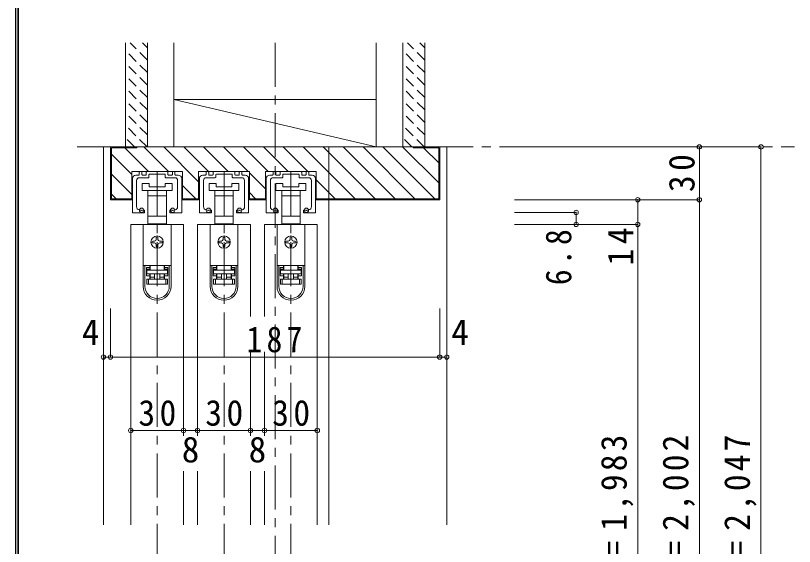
# Model space of a CAD drawing. Units: millimetres at full size, sheet at 1:5; details may follow other scales. Extents: x -957 to 993, y -689 to 708.
# Drawn here: x -957.2 to -514.8, y -220.4 to 81 of the extents above; entities that cross this region are included whole.
import ezdxf
from ezdxf.enums import TextEntityAlignment as Align

# ---------------------------------------------------------------- set-up
doc = ezdxf.new("R2010")
doc.units = ezdxf.units.MM
doc.header["$LTSCALE"] = 5
doc.header["$PDMODE"] = 32
doc.header["$PDSIZE"] = 2.5
doc.linetypes.add('CHAIN1', pattern=[8, 5, -1, 1, -1])
doc.linetypes.add('DASHED1', pattern=[1.8, 1.2, -0.6])
doc.layers.add('0-B_寸法', color=7, linetype='Continuous', lineweight=9)
doc.layers.add('F-1_枠', color=6, linetype='Continuous', lineweight=9)
doc.styles.add('ＭＳ ゴシック', font='')
doc.styles.get('ＭＳ ゴシック').set_extended_font_data('MS Gothic')

# ---------------------------------------------------------------- blocks, each defined once
blk = doc.blocks.new('01')
at = {"layer": '0-B_寸法'}
for p, q in [((-12, 5.72), (-10.45, 5.72)), ((-10.15, 6.02), (-10.15, 7.42)), ((-8.95, 7.72), (-9.85, 7.72)), ((-8.65, 6.02), (-8.65, 7.42)), ((-6.45, 5.72), (-8.35, 5.72)), ((-6.15, 7.42), (-6.15, 6.02)), ((-5.85, 7.72), (5.85, 7.72)), ((-4.65, 4.52), (-4.65, 5.92)), ((-4.35, 6.22), (-0.3, 6.22)), ((0, 6.52), (-0.3, 6.22)), ((0, 6.52), (0.3, 6.22)), ((4.35, 6.22), (0.3, 6.22)), ((4.65, 4.52), (4.65, 5.92)), ((6.15, 7.42), (6.15, 6.02)), ((6.45, 5.72), (8.35, 5.72)), ((8.65, 6.02), (8.65, 7.42)), ((8.95, 7.72), (9.85, 7.72)), ((10.15, 6.02), (10.15, 7.42)), ((12, 5.72), (10.45, 5.72)), ((-14, 3.72), (-14, -15.48)), ((-11.65, 2.72), (-11.65, -12.157)), ((-10.15, 4.22), (-4.95, 4.22)), ((10.15, 4.22), (4.95, 4.22)), ((11.65, 2.72), (11.65, -12.157)), ((14, 3.72), (14, -15.48)), ((-13.7, -15.78), (-7.45, -15.78)), ((-7.15, -15.48), (-7.15, -14.405)), ((7.15, -15.48), (7.15, -14.405)), ((13.7, -15.78), (7.45, -15.78))]:
    blk.add_line(p, q, dxfattribs=at)
for centre, radius, start, end in [((-12, 3.72), 2, 90, 180), ((-10.45, 6.02), 0.3, 270, 0), ((-9.85, 7.42), 0.3, 90, 180), ((-8.95, 7.42), 0.3, 0, 90), ((-8.35, 6.02), 0.3, 180, 270), ((-6.45, 6.02), 0.3, 270, 0), ((-5.85, 7.42), 0.3, 90, 180), ((-4.95, 4.52), 0.3, 270, 0), ((-4.35, 5.92), 0.3, 90, 180), ((4.35, 5.92), 0.3, 0, 90), ((4.95, 4.52), 0.3, 180, 270), ((5.85, 7.42), 0.3, 0, 90), ((6.45, 6.02), 0.3, 180, 270), ((8.35, 6.02), 0.3, 270, 0), ((8.95, 7.42), 0.3, 90, 180), ((9.85, 7.42), 0.3, 0, 90), ((10.45, 6.02), 0.3, 180, 270), ((12, 3.72), 2, 0, 90), ((-10.15, 2.72), 1.5, 90, 180), ((10.15, 2.72), 1.5, 0, 90), ((-9.65, -12.157), 2, 180, 253.54075), ((9.65, -12.157), 2, 286.45925, 0), ((-13.7, -15.48), 0.3, 180, 270), ((-8.8, -9.28), 5, 253.54075, 284.75682), ((-7.45, -14.405), 0.3, 0, 104.75682), ((-7.45, -15.48), 0.3, 270, 0), ((7.45, -14.405), 0.3, 75.24318, 180), ((7.45, -15.48), 0.3, 180, 270), ((8.8, -9.28), 5, 255.24318, 286.45925), ((13.7, -15.48), 0.3, 270, 0)]:
    blk.add_arc(centre, radius, start, end, dxfattribs=at)
for p in [(-8.8, -14.28), (8.8, -14.28)]:
    blk.add_point(p, dxfattribs=at)

msp = doc.modelspace()

# ---------------------------------------------------------------- linework, layer by layer
at = {"layer": '0-B_寸法'}
for p, q in [((-894.821, 65.558), (-894.821, 6.407)), ((-882.321, 65.558), (-882.321, 6.407)), ((-867.321, 6.407), (-867.321, 65.558)), ((-752.321, 65.558), (-752.321, 6.407)), ((-737.321, 65.558), (-737.321, 6.407)), ((-724.821, 65.558), (-724.821, 6.407)), ((-867.321, 33.407), (-752.321, 33.407)), ((-752.321, 6.407), (-867.321, 33.407)), ((-903.321, -23.593), (-903.321, 6.407)), ((-902.821, 5.907), (-888.321, 5.907)), ((-902.821, -23.093), (-902.821, 5.907)), ((-881.639, -7.593), (-895.139, 5.907)), ((-882.321, 6.407), (-894.821, 6.407)), ((-888.321, 5.907), (-888.321, 6.407)), ((-870.325, -7.593), (-884.325, 6.407)), ((-853.221, -13.384), (-873.011, 6.407)), ((-752.321, 6.407), (-867.321, 6.407)), ((-847.698, -7.593), (-861.698, 6.407)), ((-836.384, -7.593), (-850.384, 6.407)), ((-825.07, -7.593), (-839.07, 6.407)), ((-813.757, -7.593), (-827.757, 6.407)), ((-802.443, -7.593), (-816.443, 6.407)), ((-791.129, -7.593), (-805.129, 6.407)), ((-764.316, -23.093), (-793.816, 6.407)), ((-753.002, -23.093), (-782.502, 6.407)), ((-779.321, 6.407), (-779.321, -208.093)), ((-741.688, -23.093), (-771.188, 6.407)), ((-730.374, -23.093), (-759.874, 6.407)), ((-719.061, -23.093), (-748.561, 6.407)), ((-724.821, 6.407), (-737.321, 6.407)), ((-716.821, -14.019), (-737.179, 6.338)), ((-716.821, -2.706), (-725.433, 5.907)), ((-716.821, 5.907), (-716.821, -23.093)), ((-712.321, 6.407), (-716.321, 6.407)), ((-712.321, 6.407), (-712.321, -208.093)), ((-533.821, 6.407), (-673.821, 6.407)), ((-568.821, -428.593), (-568.821, 6.407)), ((-533.821, 6.407), (-533.821, -443.593)), ((-891.221, -9.325), (-902.821, 2.275)), ((-862.421, -7.593), (-891.221, -7.593)), ((-891.221, -23.593), (-891.221, -7.593)), ((-824.421, -7.593), (-853.221, -7.593)), ((-853.221, -23.593), (-853.221, -7.593)), ((-824.421, -23.593), (-824.421, -7.593)), ((-815.221, -17.443), (-824.421, -8.243)), ((-786.421, -7.593), (-815.221, -7.593)), ((-815.221, -23.593), (-815.221, -7.593)), ((-786.421, -23.593), (-786.421, -7.593)), ((-891.221, -20.639), (-902.821, -9.039)), ((-775.629, -23.093), (-786.421, -12.302)), ((-885.321, -18.293), (-885.321, -14.293)), ((-885.321, -14.293), (-881.321, -14.293)), ((-881.321, -14.293), (-881.321, -16.293)), ((-881.321, -16.293), (-872.321, -16.293)), ((-872.321, -14.293), (-868.321, -14.293)), ((-872.321, -16.293), (-872.321, -14.293)), ((-868.321, -14.293), (-868.321, -18.293)), ((-854.825, -23.093), (-862.421, -15.498)), ((-847.321, -18.293), (-847.321, -14.293)), ((-847.321, -14.293), (-843.321, -14.293)), ((-843.321, -14.293), (-843.321, -16.293)), ((-843.321, -16.293), (-834.321, -16.293)), ((-834.321, -14.293), (-830.321, -14.293)), ((-834.321, -16.293), (-834.321, -14.293)), ((-830.321, -14.293), (-830.321, -18.293)), ((-809.321, -18.293), (-809.321, -14.293)), ((-809.321, -14.293), (-805.321, -14.293)), ((-805.321, -14.293), (-805.321, -16.293)), ((-805.321, -16.293), (-796.321, -16.293)), ((-796.321, -14.293), (-792.321, -14.293)), ((-796.321, -16.293), (-796.321, -14.293)), ((-792.321, -14.293), (-792.321, -18.293)), ((-900.08, -23.093), (-902.821, -20.352)), ((-876.821, -18.293), (-885.321, -18.293)), ((-882.071, -21.293), (-882.071, -18.293)), ((-876.821, -21.293), (-882.071, -21.293)), ((-882.071, -32.893), (-882.071, -21.293)), ((-868.321, -18.293), (-876.821, -18.293)), ((-871.571, -21.293), (-876.821, -21.293)), ((-871.571, -18.293), (-871.571, -21.293)), ((-871.571, -21.293), (-871.571, -32.893)), ((-838.821, -18.293), (-847.321, -18.293)), ((-844.071, -21.293), (-844.071, -18.293)), ((-838.821, -21.293), (-844.071, -21.293)), ((-844.071, -32.893), (-844.071, -21.293)), ((-830.321, -18.293), (-838.821, -18.293)), ((-833.571, -21.293), (-838.821, -21.293)), ((-833.571, -18.293), (-833.571, -21.293)), ((-833.571, -21.293), (-833.571, -32.893)), ((-820.884, -23.093), (-824.421, -19.556)), ((-800.821, -18.293), (-809.321, -18.293)), ((-806.071, -21.293), (-806.071, -18.293)), ((-800.821, -21.293), (-806.071, -21.293)), ((-806.071, -32.893), (-806.071, -21.293)), ((-792.321, -18.293), (-800.821, -18.293)), ((-795.571, -21.293), (-800.821, -21.293)), ((-795.571, -18.293), (-795.571, -21.293)), ((-795.571, -21.293), (-795.571, -32.893)), ((-891.221, -23.593), (-903.321, -23.593)), ((-891.221, -23.093), (-902.821, -23.093)), ((-853.221, -23.093), (-862.421, -23.093)), ((-815.221, -23.093), (-824.421, -23.093)), ((-815.221, -23.593), (-824.421, -23.593)), ((-716.821, -23.093), (-786.421, -23.093)), ((-716.321, -23.593), (-786.421, -23.593)), ((-568.821, -23.593), (-673.821, -23.593)), ((-638.821, -30.793), (-673.821, -30.793)), ((-638.821, -30.793), (-638.821, -37.593)), ((-882.071, -37.293), (-882.071, -32.893)), ((-882.071, -32.893), (-876.821, -32.893)), ((-876.821, -32.893), (-871.571, -32.893)), ((-871.571, -32.893), (-871.571, -37.293)), ((-844.071, -37.293), (-844.071, -32.893)), ((-844.071, -32.893), (-838.821, -32.893)), ((-838.821, -32.893), (-833.571, -32.893)), ((-833.571, -32.893), (-833.571, -37.293)), ((-806.071, -37.293), (-806.071, -32.893)), ((-806.071, -32.893), (-800.821, -32.893)), ((-800.821, -32.893), (-795.571, -32.893)), ((-795.571, -32.893), (-795.571, -37.293)), ((-891.821, -37.593), (-891.821, -208.093)), ((-861.821, -37.593), (-891.821, -37.593)), ((-884.721, -37.593), (-884.721, -60.893)), ((-884.721, -37.593), (-868.921, -37.593)), ((-880.821, -37.293), (-882.071, -37.293)), ((-880.821, -37.593), (-880.821, -37.293)), ((-871.571, -37.293), (-872.821, -37.293)), ((-868.921, -37.593), (-868.921, -60.893)), ((-861.821, -37.593), (-861.821, -157.594)), ((-853.821, -37.593), (-853.821, -157.594)), ((-823.821, -37.593), (-853.821, -37.593)), ((-846.721, -37.593), (-846.721, -60.893)), ((-846.721, -37.593), (-830.921, -37.593)), ((-842.821, -37.293), (-844.071, -37.293)), ((-842.821, -37.593), (-842.821, -37.293)), ((-833.571, -37.293), (-834.821, -37.293)), ((-830.921, -37.593), (-830.921, -60.893)), ((-823.821, -37.593), (-823.821, -89.898)), ((-815.821, -37.593), (-815.821, -89.898)), ((-785.821, -37.593), (-815.821, -37.593)), ((-808.721, -37.593), (-808.721, -60.893)), ((-808.721, -37.593), (-792.921, -37.593)), ((-804.821, -37.293), (-806.071, -37.293)), ((-804.821, -37.593), (-804.821, -37.293)), ((-795.571, -37.293), (-796.821, -37.293)), ((-792.921, -37.593), (-792.921, -60.893)), ((-785.821, -37.593), (-785.821, -208.093)), ((-603.821, -37.593), (-673.821, -37.593)), ((-879.321, -47.093), (-878.321, -47.093)), ((-878.321, -48.093), (-879.321, -48.093)), ((-877.321, -46.093), (-877.321, -45.093)), ((-876.321, -45.093), (-876.321, -46.093)), ((-875.321, -47.093), (-874.321, -47.093)), ((-874.321, -48.093), (-875.321, -48.093)), ((-841.321, -47.093), (-840.321, -47.093)), ((-840.321, -48.093), (-841.321, -48.093)), ((-839.321, -46.093), (-839.321, -45.093)), ((-838.321, -45.093), (-838.321, -46.093)), ((-837.321, -47.093), (-836.321, -47.093)), ((-836.321, -48.093), (-837.321, -48.093)), ((-803.321, -47.093), (-802.321, -47.093)), ((-802.321, -48.093), (-803.321, -48.093)), ((-801.321, -46.093), (-801.321, -45.093)), ((-800.321, -45.093), (-800.321, -46.093)), ((-799.321, -47.093), (-798.321, -47.093)), ((-798.321, -48.093), (-799.321, -48.093)), ((-877.321, -50.093), (-877.321, -49.093)), ((-876.321, -49.093), (-876.321, -50.093)), ((-839.321, -50.093), (-839.321, -49.093)), ((-838.321, -49.093), (-838.321, -50.093)), ((-801.321, -50.093), (-801.321, -49.093)), ((-800.321, -49.093), (-800.321, -50.093)), ((-884.721, -60.893), (-884.721, -60.993)), ((-884.721, -60.893), (-868.921, -60.893)), ((-884.721, -72.693), (-884.721, -60.993)), ((-883.721, -60.993), (-881.021, -60.993)), ((-881.721, -60.893), (-881.721, -60.993)), ((-881.021, -61.993), (-881.021, -60.993)), ((-880.821, -60.893), (-880.821, -63.093)), ((-872.821, -63.093), (-872.821, -60.893)), ((-872.621, -60.993), (-872.621, -61.993)), ((-872.621, -60.993), (-869.921, -60.993)), ((-871.921, -60.993), (-871.921, -60.893)), ((-869.921, -72.693), (-869.921, -60.993)), ((-869.921, -60.993), (-868.921, -60.993)), ((-868.921, -60.893), (-868.921, -60.993)), ((-868.921, -60.993), (-868.921, -72.693)), ((-846.721, -60.893), (-846.721, -60.993)), ((-846.721, -60.893), (-830.921, -60.893)), ((-846.721, -72.693), (-846.721, -60.993)), ((-845.721, -60.993), (-843.021, -60.993)), ((-843.721, -60.893), (-843.721, -60.993)), ((-843.021, -61.993), (-843.021, -60.993)), ((-842.821, -60.893), (-842.821, -63.093)), ((-834.821, -63.093), (-834.821, -60.893)), ((-834.621, -60.993), (-834.621, -61.993)), ((-834.621, -60.993), (-831.921, -60.993)), ((-833.921, -60.993), (-833.921, -60.893)), ((-831.921, -72.693), (-831.921, -60.993)), ((-831.921, -60.993), (-830.921, -60.993)), ((-830.921, -60.893), (-830.921, -60.993)), ((-830.921, -60.993), (-830.921, -72.693)), ((-808.721, -60.893), (-808.721, -60.993)), ((-808.721, -60.893), (-792.921, -60.893)), ((-808.721, -72.693), (-808.721, -60.993)), ((-807.721, -60.993), (-805.021, -60.993)), ((-805.721, -60.893), (-805.721, -60.993)), ((-805.021, -61.993), (-805.021, -60.993)), ((-804.821, -60.893), (-804.821, -63.093)), ((-796.821, -63.093), (-796.821, -60.893)), ((-796.621, -60.993), (-796.621, -61.993)), ((-796.621, -60.993), (-793.921, -60.993)), ((-795.921, -60.993), (-795.921, -60.893)), ((-793.921, -72.693), (-793.921, -60.993)), ((-793.921, -60.993), (-792.921, -60.993)), ((-792.921, -60.893), (-792.921, -60.993)), ((-792.921, -60.993), (-792.921, -72.693)), ((-882.921, -66.693), (-882.921, -61.993)), ((-881.021, -61.993), (-882.921, -61.993)), ((-881.021, -65.693), (-882.921, -65.693)), ((-882.721, -63.093), (-880.821, -63.093)), ((-882.721, -63.593), (-882.721, -63.093)), ((-881.021, -66.693), (-881.021, -65.693)), ((-880.821, -65.593), (-880.821, -67.593)), ((-878.321, -65.593), (-878.321, -68.593)), ((-875.321, -65.593), (-875.321, -68.593)), ((-872.821, -63.093), (-870.921, -63.093)), ((-872.821, -67.593), (-872.821, -65.593)), ((-870.721, -61.993), (-872.621, -61.993)), ((-872.621, -61.993), (-872.621, -62.993)), ((-872.621, -62.993), (-870.721, -62.993)), ((-870.921, -63.093), (-870.921, -63.593)), ((-870.721, -61.993), (-870.721, -66.693)), ((-844.921, -66.693), (-844.921, -61.993)), ((-843.021, -61.993), (-844.921, -61.993)), ((-843.021, -65.693), (-844.921, -65.693)), ((-844.721, -63.093), (-842.821, -63.093)), ((-844.721, -63.593), (-844.721, -63.093)), ((-843.021, -66.693), (-843.021, -65.693)), ((-842.821, -65.593), (-842.821, -67.593)), ((-840.321, -65.593), (-840.321, -68.593)), ((-837.321, -65.593), (-837.321, -68.593)), ((-834.821, -63.093), (-832.921, -63.093)), ((-834.821, -67.593), (-834.821, -65.593)), ((-832.721, -61.993), (-834.621, -61.993)), ((-834.621, -61.993), (-834.621, -62.993)), ((-834.621, -62.993), (-832.721, -62.993)), ((-832.921, -63.093), (-832.921, -63.593)), ((-832.721, -61.993), (-832.721, -66.693)), ((-806.921, -66.693), (-806.921, -61.993)), ((-805.021, -61.993), (-806.921, -61.993)), ((-805.021, -65.693), (-806.921, -65.693)), ((-806.721, -63.093), (-804.821, -63.093)), ((-806.721, -63.593), (-806.721, -63.093)), ((-805.021, -66.693), (-805.021, -65.693)), ((-804.821, -65.593), (-804.821, -67.593)), ((-802.321, -65.593), (-802.321, -68.593)), ((-799.321, -65.593), (-799.321, -68.593)), ((-796.821, -63.093), (-794.921, -63.093)), ((-796.821, -67.593), (-796.821, -65.593)), ((-794.721, -61.993), (-796.621, -61.993)), ((-796.621, -61.993), (-796.621, -62.993)), ((-796.621, -62.993), (-794.721, -62.993)), ((-794.921, -63.093), (-794.921, -63.593)), ((-794.721, -61.993), (-794.721, -66.693)), ((-882.921, -66.693), (-881.021, -66.693)), ((-882.721, -68.593), (-882.721, -71.593)), ((-881.721, -68.593), (-882.721, -68.593)), ((-881.721, -71.593), (-881.721, -68.593)), ((-871.921, -68.593), (-881.721, -68.593)), ((-881.021, -68.593), (-881.021, -66.693)), ((-872.821, -67.593), (-875.321, -67.593)), ((-872.821, -68.593), (-872.821, -67.593)), ((-872.621, -66.693), (-870.721, -66.693)), ((-872.621, -66.693), (-872.621, -68.593)), ((-871.921, -68.593), (-871.921, -71.593)), ((-870.921, -68.593), (-871.921, -68.593)), ((-870.921, -71.593), (-870.921, -68.593)), ((-844.921, -66.693), (-843.021, -66.693)), ((-844.721, -68.593), (-844.721, -71.593)), ((-843.721, -68.593), (-844.721, -68.593)), ((-843.721, -71.593), (-843.721, -68.593)), ((-833.921, -68.593), (-843.721, -68.593)), ((-843.021, -68.593), (-843.021, -66.693)), ((-834.821, -67.593), (-837.321, -67.593)), ((-834.821, -68.593), (-834.821, -67.593)), ((-834.621, -66.693), (-832.721, -66.693)), ((-834.621, -66.693), (-834.621, -68.593)), ((-833.921, -68.593), (-833.921, -71.593)), ((-832.921, -68.593), (-833.921, -68.593)), ((-832.921, -71.593), (-832.921, -68.593)), ((-806.921, -66.693), (-805.021, -66.693)), ((-806.721, -68.593), (-806.721, -71.593)), ((-805.721, -68.593), (-806.721, -68.593)), ((-805.721, -71.593), (-805.721, -68.593)), ((-795.921, -68.593), (-805.721, -68.593)), ((-805.021, -68.593), (-805.021, -66.693)), ((-796.821, -67.593), (-799.321, -67.593)), ((-796.821, -68.593), (-796.821, -67.593)), ((-796.621, -66.693), (-794.721, -66.693)), ((-796.621, -66.693), (-796.621, -68.593)), ((-795.921, -68.593), (-795.921, -71.593)), ((-794.921, -68.593), (-795.921, -68.593)), ((-794.921, -71.593), (-794.921, -68.593)), ((-882.721, -71.593), (-881.721, -71.593)), ((-881.721, -71.593), (-871.921, -71.593)), ((-871.921, -71.593), (-870.921, -71.593)), ((-844.721, -71.593), (-843.721, -71.593)), ((-843.721, -71.593), (-833.921, -71.593)), ((-833.921, -71.593), (-832.921, -71.593)), ((-806.721, -71.593), (-805.721, -71.593)), ((-805.721, -71.593), (-795.921, -71.593)), ((-795.921, -71.593), (-794.921, -71.593)), ((-903.321, -112.898), (-903.321, -85.339)), ((-716.321, -112.898), (-716.321, -85.339)), ((-823.821, -109.898), (-823.821, -157.594)), ((-815.821, -109.898), (-815.821, -157.594)), ((-716.321, -112.898), (-903.321, -112.898)), ((-861.821, -154.594), (-891.821, -154.594)), ((-853.821, -154.594), (-861.821, -154.594)), ((-823.821, -154.594), (-853.821, -154.594)), ((-815.821, -154.594), (-823.821, -154.594)), ((-785.821, -154.594), (-815.821, -154.594)), ((-861.821, -177.594), (-861.821, -208.093)), ((-853.821, -177.594), (-853.821, -208.093)), ((-823.821, -177.594), (-823.821, -208.093)), ((-815.821, -177.594), (-815.821, -208.093))]:
    msp.add_line(p, q, dxfattribs=at)
at = {"layer": '0-B_寸法', "linetype": 'DASHED1'}
for p, q in [((-882.321, 55.686), (-892.193, 65.558)), ((-882.321, 62.757), (-885.122, 65.558)), ((-724.821, 55.686), (-734.693, 65.558)), ((-724.821, 62.757), (-727.622, 65.558)), ((-882.321, 48.615), (-894.821, 61.115)), ((-724.821, 48.615), (-737.321, 61.115)), ((-882.321, 41.544), (-894.821, 54.044)), ((-724.821, 41.544), (-737.321, 54.044)), ((-882.321, 34.473), (-894.821, 46.973)), ((-724.821, 34.473), (-737.321, 46.973)), ((-882.321, 27.402), (-894.821, 39.902)), ((-724.821, 27.402), (-737.321, 39.902)), ((-882.321, 20.331), (-894.821, 32.831)), ((-724.821, 20.331), (-737.321, 32.831)), ((-882.321, 13.26), (-894.821, 25.76)), ((-724.821, 13.26), (-737.321, 25.76)), ((-882.539, 6.407), (-894.821, 18.689)), ((-725.039, 6.407), (-737.321, 18.689)), ((-889.61, 6.407), (-894.821, 11.618)), ((-732.11, 6.407), (-737.321, 11.618))]:
    msp.add_line(p, q, dxfattribs=at)
at = {"layer": '0-B_寸法', "linetype": 'CHAIN1'}
for p, q in [((-809.821, 65.558), (-809.821, -453.593)), ((-922.321, 6.407), (-514.821, 6.407)), ((-876.821, -7.593), (-876.821, -443.593)), ((-838.821, -7.593), (-838.821, -443.593)), ((-800.821, -7.593), (-800.821, -443.593))]:
    msp.add_line(p, q, dxfattribs=at)
at = {"layer": '0-B_寸法', "color": 4}
for p, q in [((-907.321, -112.898), (-907.321, -85.339)), ((-903.321, -112.898), (-903.321, -85.339)), ((-716.321, -112.898), (-716.321, -85.339)), ((-712.321, -112.898), (-712.321, -85.339)), ((-907.321, -112.898), (-903.321, -112.898)), ((-716.321, -112.898), (-712.321, -112.898))]:
    msp.add_line(p, q, dxfattribs=at)
at = {"layer": '0-B_寸法'}
for points in [[(-903.321, 6.407), (-907.321, 6.407), (-907.321, -208.093)], [(-903.321, 6.407), (-716.321, 6.407), (-716.321, -23.593)], [(-731.321, 6.407), (-731.321, 5.907), (-716.821, 5.907)], [(-853.221, -23.593), (-862.421, -23.593), (-862.421, -7.593)], [(-603.821, -23.593), (-603.821, -423.594), (-673.821, -423.594)], [(-880.821, -37.293), (-872.821, -37.293), (-872.821, -37.593)], [(-842.821, -37.293), (-834.821, -37.293), (-834.821, -37.593)], [(-804.821, -37.293), (-796.821, -37.293), (-796.821, -37.593)], [(-884.721, -60.993), (-883.721, -60.993), (-883.721, -72.693)], [(-846.721, -60.993), (-845.721, -60.993), (-845.721, -72.693)], [(-808.721, -60.993), (-807.721, -60.993), (-807.721, -72.693)], [(-882.921, -62.993), (-881.021, -62.993), (-881.021, -61.993)], [(-870.721, -65.693), (-872.621, -65.693), (-872.621, -66.693)], [(-844.921, -62.993), (-843.021, -62.993), (-843.021, -61.993)], [(-832.721, -65.693), (-834.621, -65.693), (-834.621, -66.693)], [(-806.921, -62.993), (-805.021, -62.993), (-805.021, -61.993)], [(-794.721, -65.693), (-796.621, -65.693), (-796.621, -66.693)], [(-878.321, -67.593), (-880.821, -67.593), (-880.821, -68.593)], [(-840.321, -67.593), (-842.821, -67.593), (-842.821, -68.593)], [(-802.321, -67.593), (-804.821, -67.593), (-804.821, -68.593)]]:
    msp.add_lwpolyline(points, dxfattribs=at)
for points in [[(-882.721, -65.593), (-870.921, -65.593), (-870.921, -63.593), (-882.721, -63.593)], [(-844.721, -65.593), (-832.921, -65.593), (-832.921, -63.593), (-844.721, -63.593)], [(-806.721, -65.593), (-794.921, -65.593), (-794.921, -63.593), (-806.721, -63.593)]]:
    msp.add_lwpolyline(points, close=True, dxfattribs=at)
for centre in [(-876.821, -47.593), (-838.821, -47.593), (-800.821, -47.593)]:
    msp.add_circle(centre, 3.5, dxfattribs=at)
for centre, radius, start, end in [((-879.321, -47.593), 0.5, 90, 180), ((-879.321, -47.593), 0.5, 180, 270), ((-878.321, -46.093), 1, 270, 0), ((-878.321, -49.093), 1, 0, 90), ((-876.821, -45.093), 0.5, 90, 180), ((-876.821, -45.093), 0.5, 0, 90), ((-875.321, -46.093), 1, 180, 270), ((-875.321, -49.093), 1, 90, 180), ((-874.321, -47.593), 0.5, 0, 90), ((-874.321, -47.593), 0.5, 270, 0), ((-841.321, -47.593), 0.5, 90, 180), ((-841.321, -47.593), 0.5, 180, 270), ((-840.321, -46.093), 1, 270, 0), ((-840.321, -49.093), 1, 0, 90), ((-838.821, -45.093), 0.5, 90, 180), ((-838.821, -45.093), 0.5, 0, 90), ((-837.321, -46.093), 1, 180, 270), ((-837.321, -49.093), 1, 90, 180), ((-836.321, -47.593), 0.5, 0, 90), ((-836.321, -47.593), 0.5, 270, 0), ((-803.321, -47.593), 0.5, 90, 180), ((-803.321, -47.593), 0.5, 180, 270), ((-802.321, -46.093), 1, 270, 0), ((-802.321, -49.093), 1, 0, 90), ((-800.821, -45.093), 0.5, 90, 180), ((-800.821, -45.093), 0.5, 0, 90), ((-799.321, -46.093), 1, 180, 270), ((-799.321, -49.093), 1, 90, 180), ((-798.321, -47.593), 0.5, 0, 90), ((-798.321, -47.593), 0.5, 270, 0), ((-876.821, -50.093), 0.5, 180, 270), ((-876.821, -50.093), 0.5, 270, 0), ((-838.821, -50.093), 0.5, 180, 270), ((-838.821, -50.093), 0.5, 270, 0), ((-800.821, -50.093), 0.5, 180, 270), ((-800.821, -50.093), 0.5, 270, 0), ((-876.821, -72.693), 7.9, 180, 0), ((-876.821, -72.693), 6.9, 180, 0), ((-838.821, -72.693), 7.9, 180, 0), ((-838.821, -72.693), 6.9, 180, 0), ((-800.821, -72.693), 7.9, 180, 0), ((-800.821, -72.693), 6.9, 180, 0)]:
    msp.add_arc(centre, radius, start, end, dxfattribs=at)
for p in [(-568.821, 6.407), (-533.821, 6.407), (-603.821, -23.593), (-568.821, -23.593), (-638.821, -30.793), (-638.821, -37.593), (-603.821, -37.593), (-907.321, -112.898), (-903.321, -112.898), (-716.321, -112.898), (-712.321, -112.898), (-891.821, -154.594), (-861.821, -154.594), (-853.821, -154.594), (-823.821, -154.594), (-815.821, -154.594), (-785.821, -154.594)]:
    msp.add_point(p, dxfattribs=at)
at = {"layer": 'F-1_枠'}
for p, q in [((-957.218, 707.602), (-957.218, -689.065)), ((-956.385, 707.602), (-956.385, -689.065)), ((-955.551, 707.602), (-955.551, -689.065))]:
    msp.add_line(p, q, dxfattribs=at)

# ---------------------------------------------------------------- block references
at = {"layer": '0-B_寸法'}
for p in [(-876.821, -15.313), (-838.821, -15.313), (-800.821, -15.313)]:
    msp.add_blockref('01', p, dxfattribs=at)

# ---------------------------------------------------------------- texts
at = {"layer": '0-B_寸法', "style": 'ＭＳ ゴシック'}
for s, p in [('4', (-919.585, -110.398)), ('4', (-709.75, -110.398)), ('8', (-862.821, -177.094)), ('8', (-824.821, -177.094))]:
    msp.add_text(s, height=14.66, dxfattribs=at).set_placement(p, align=Align.BOTTOM_LEFT)
at = {"layer": '0-B_寸法', "char_height": 14.66, "attachment_point": 7, "rotation": 90, "style": 'ＭＳ ゴシック'}
for s, insert in [('\\T1.27;\\W0.95;30', (-571.321, -19.218)), ('\\T1.27;\\W0.9;6.8', (-641.321, -72.093)), ('\\T1.27;\\W0.95;14', (-606.321, -60.843)), ('\\T1.19;\\W0.95;ＤＨ＝1,983', (-606.321, -279.344)), ('\\T1.19;\\W0.95;枠内＝2,002', (-571.321, -279.344)), ('\\T1.19;\\W0.95;枠外＝2,047', (-536.321, -279.344))]:
    msp.add_mtext(s, dxfattribs=dict(at, insert=insert))
at = {"layer": '0-B_寸法', "char_height": 14.66, "attachment_point": 7, "style": 'ＭＳ ゴシック'}
for s, insert in [('\\T1.27;\\W0.9;187', (-826.071, -110.398)), ('\\T1.27;\\W0.95;30', (-887.446, -152.094)), ('\\T1.27;\\W0.95;30', (-849.446, -152.094)), ('\\T1.27;\\W0.95;30', (-811.446, -152.094))]:
    msp.add_mtext(s, dxfattribs=dict(at, insert=insert))

doc.saveas('drawing.dxf')
